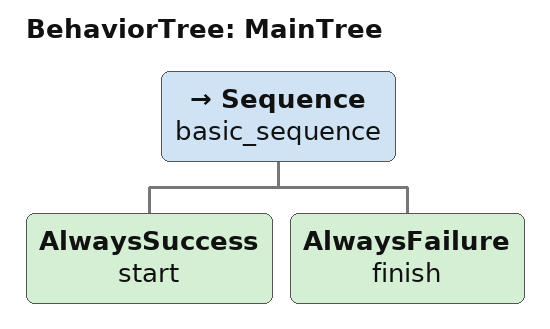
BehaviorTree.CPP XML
<?xml version="1.0" encoding="UTF-8"?>
<root BTCPP_format="4" main_tree_to_execute="MainTree">
  <BehaviorTree ID="MainTree">
    <Sequence name="basic_sequence">
      <AlwaysSuccess name="start"/>
      <AlwaysFailure name="finish"/>
    </Sequence>
  </BehaviorTree>
</root>
